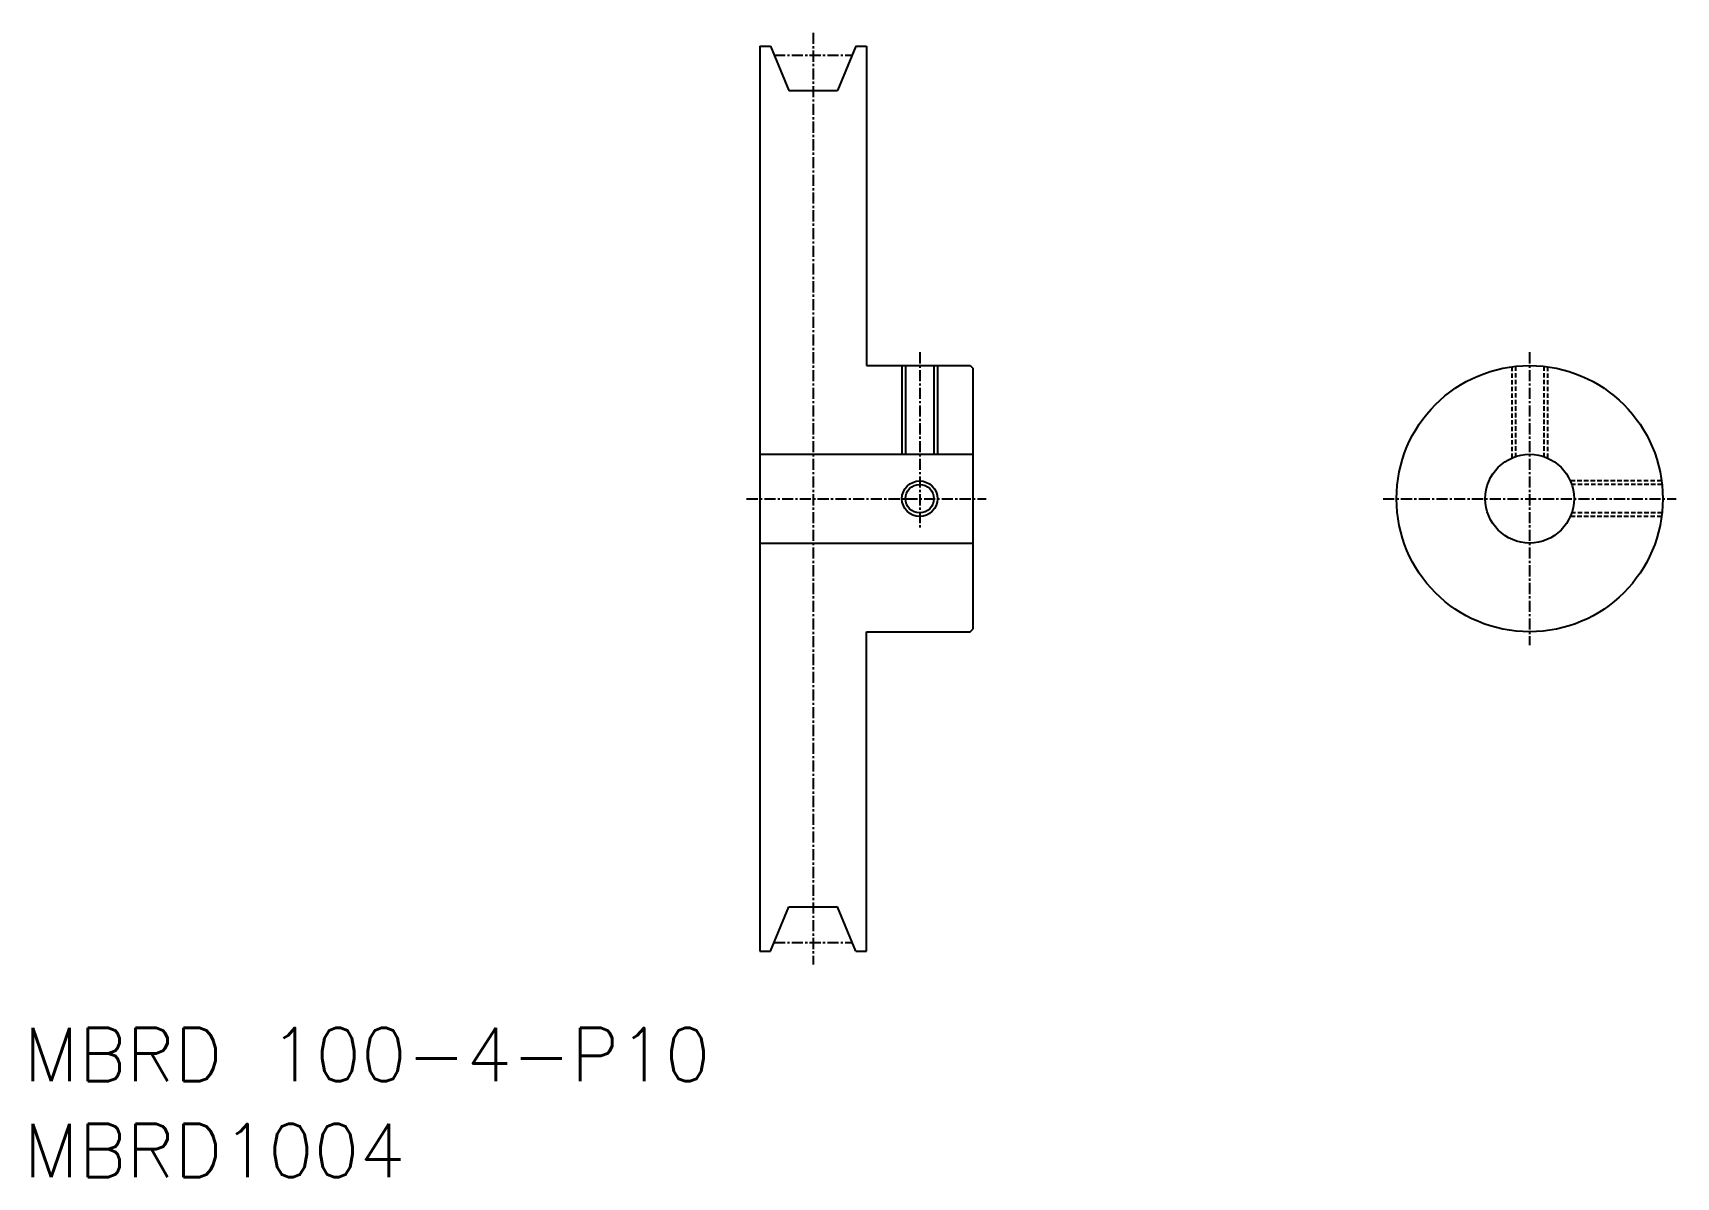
# Model space of a CAD drawing. Extents: x -291 to -106, y -61 to 68.
import ezdxf

# ---------------------------------------------------------------- set-up
doc = ezdxf.new("R2010")
doc.units = 0
doc.linetypes.add('CENTER', pattern=[2, 1.25, -0.25, 0.25, -0.25])
doc.linetypes.add('DASHED', pattern=[0.75, 0.5, -0.25])
doc.layers.get('0').update_dxf_attribs({"linetype": 'CONTINUOUS'})
doc.layers.add('CENTER', color=1, linetype='CENTER')
doc.styles.get("Standard").update_dxf_attribs({"font": 'txt.shx', "bigfont": '@extfont2.shx'})

msp = doc.modelspace()

# ---------------------------------------------------------------- linework, layer by layer
at = {"color": 7, "linetype": 'CONTINUOUS'}
for p, q in [((-209.15, 66.65), (-207.97, 66.65)), ((-209.15, 66.65), (-209.15, -35.35)), ((-207.97, 66.65), (-205.89, 61.65)), ((-198.34, 66.65), (-200.41, 61.65)), ((-198.34, 66.65), (-197.15, 66.65)), ((-197.15, 66.65), (-197.15, 30.65)), ((-205.89, 61.65), (-200.41, 61.65)), ((-197.15, 30.65), (-185.45, 30.65)), ((-192.75, 30.65), (-192.75, 20.65)), ((-189.55, 30.65), (-189.55, 20.65)), ((-185.45, 30.65), (-185.15, 30.35)), ((-185.15, 30.35), (-185.15, 0.95)), ((-209.15, 20.65), (-185.15, 20.65)), ((-209.15, 10.65), (-185.15, 10.65)), ((-197.15, 0.65), (-185.45, 0.65)), ((-197.15, -35.35), (-197.15, 0.65)), ((-185.45, 0.65), (-185.15, 0.95)), ((-207.97, -35.35), (-205.89, -30.35)), ((-205.89, -30.35), (-200.41, -30.35)), ((-198.34, -35.35), (-200.41, -30.35)), ((-209.15, -35.35), (-207.97, -35.35)), ((-198.34, -35.35), (-197.15, -35.35))]:
    msp.add_line(p, q, dxfattribs=at)
at = {"color": 3, "linetype": 'CONTINUOUS'}
for p, q in [((-193.15, 30.65), (-193.15, 20.65)), ((-189.15, 30.65), (-189.15, 20.65))]:
    msp.add_line(p, q, dxfattribs=at)
at = {"color": 3, "linetype": 'DASHED'}
for p, q in [((-124.43, 30.51), (-124.43, 20.23)), ((-124.03, 30.56), (-124.03, 20.39)), ((-120.83, 30.56), (-120.83, 20.39)), ((-120.43, 30.51), (-120.43, 20.23)), ((-107.56, 17.65), (-117.84, 17.65)), ((-107.51, 17.25), (-117.69, 17.25)), ((-107.56, 13.65), (-117.84, 13.65)), ((-107.51, 14.05), (-117.69, 14.05))]:
    msp.add_line(p, q, dxfattribs=at)
at = {"color": 7, "linetype": 'CONTINUOUS'}
for centre, radius in [((-122.43, 15.65), 15), ((-122.43, 15.65), 5), ((-191.15, 15.65), 1.6)]:
    msp.add_circle(centre, radius, dxfattribs=at)
at = {"color": 3, "linetype": 'CONTINUOUS'}
msp.add_circle((-191.15, 15.65), 2, dxfattribs=at)
at = {"layer": 'CENTER', "color": 1, "linetype": 'CENTER'}
for p, q in [((-203.15, 68.15), (-203.15, -36.85)), ((-207.55, 65.65), (-198.75, 65.65)), ((-191.15, 32.15), (-191.15, 12.15)), ((-122.43, 32.15), (-122.43, -0.85)), ((-210.65, 15.65), (-183.65, 15.65)), ((-210.65, 15.65), (-183.65, 15.65)), ((-138.93, 15.65), (-105.93, 15.65)), ((-207.55, -34.35), (-198.75, -34.35))]:
    msp.add_line(p, q, dxfattribs=at)

# ---------------------------------------------------------------- texts
at = {"color": 7, "linetype": 'CONTINUOUS'}
for s, p in [('MBRD 100-4-P10', (-292.09, -50)), ('MBRD1004', (-292.09, -60.81))]:
    msp.add_text(s, height=6, dxfattribs=at).set_placement(p)

doc.saveas('drawing.dxf')
